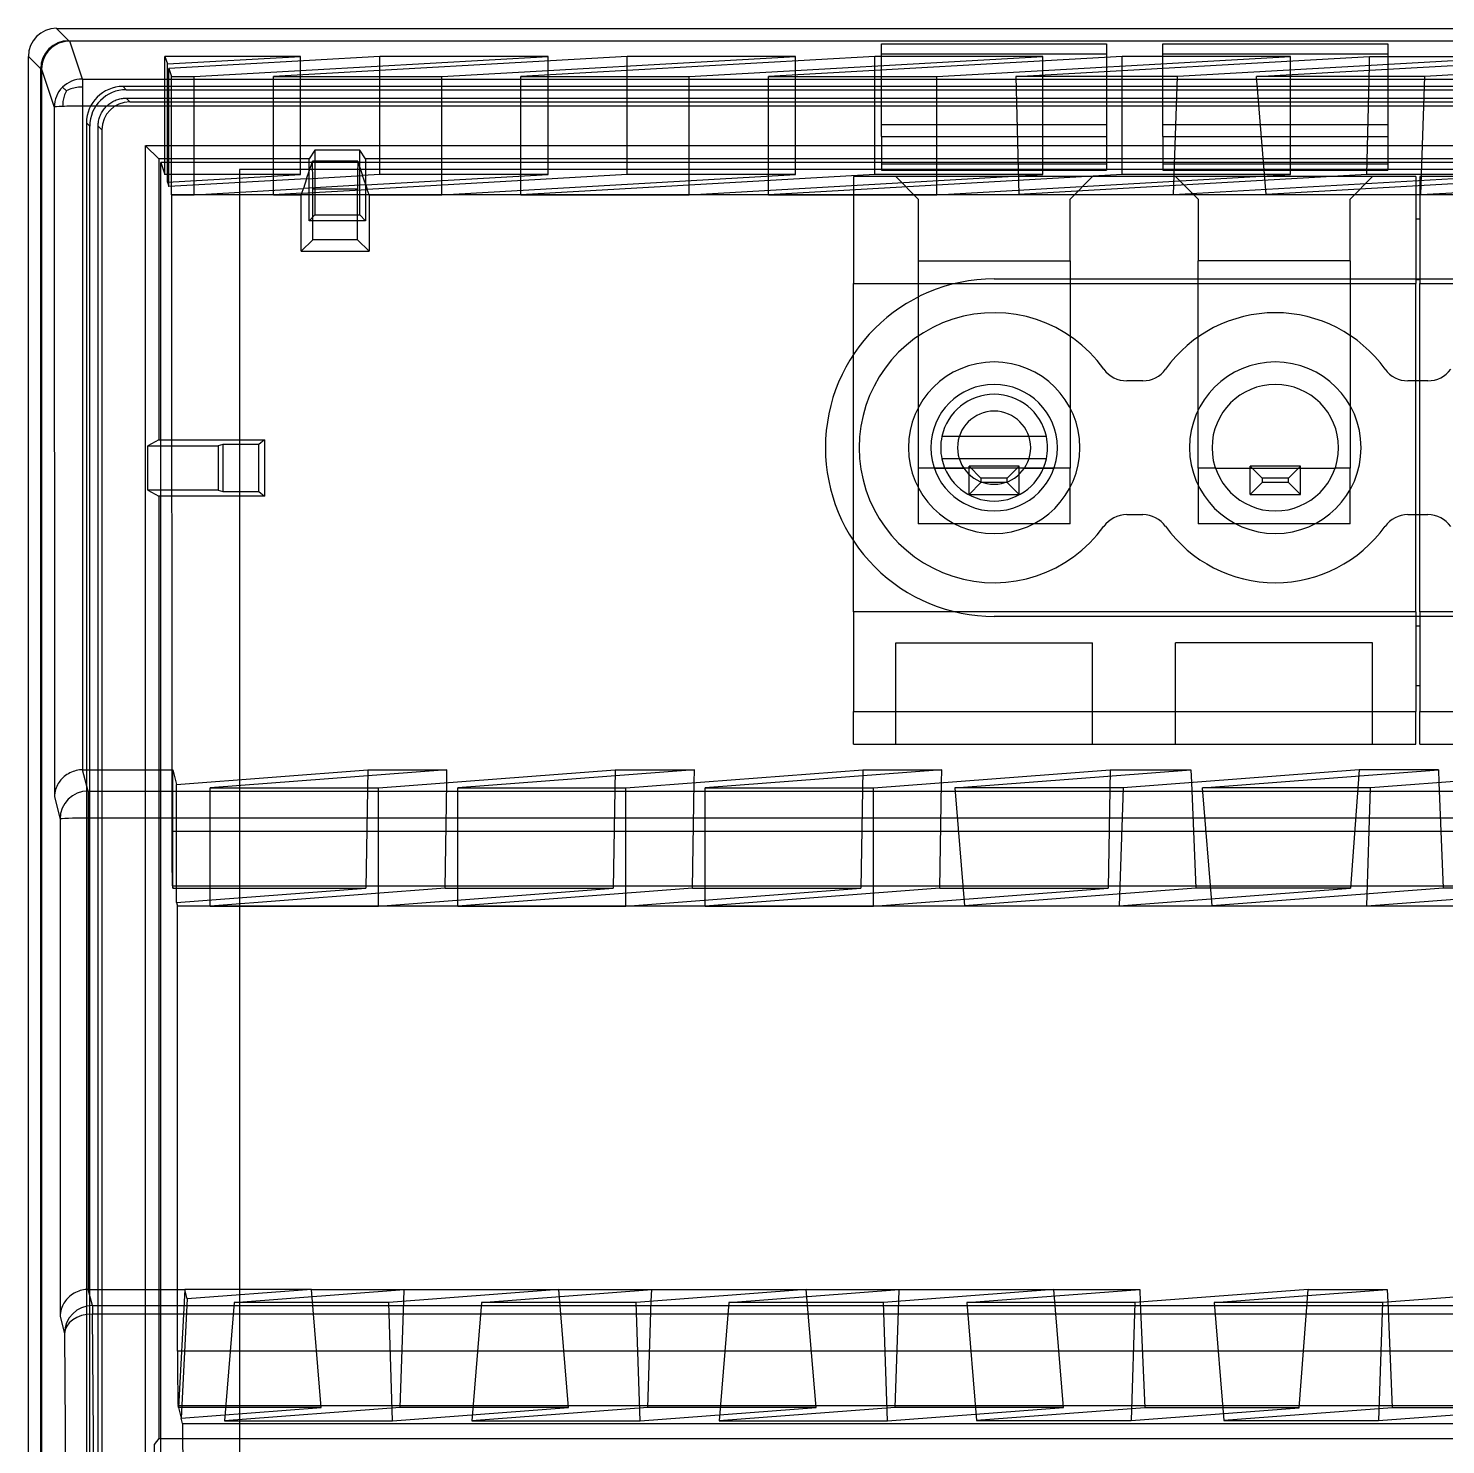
# Model space of a CAD drawing. Header units: millimetres. Extents: x 169.7 to 222.2, y -144 to -51.8.
# Drawn here: x 169.65 to 194.85, y -77.01 to -51.82 of the extents above; entities that cross this region are included whole.
import ezdxf

# ---------------------------------------------------------------- set-up
doc = ezdxf.new("R2010")
doc.units = ezdxf.units.MM
doc.layers.add('MAIN-1', color=7, linetype='Continuous')
doc.layers.add('MAIN-2', color=7, linetype='Continuous')

msp = doc.modelspace()

# ---------------------------------------------------------------- linework, layer by layer
at = {"layer": 'MAIN-1'}
for p, q in [((170.371, -52.042), (170.151, -51.822)), ((170.151, -51.822), (221.667, -51.822)), ((170.371, -52.042), (221.448, -52.042)), ((221.431, -52.05), (170.388, -52.05)), ((170.612, -52.723), (170.388, -52.05)), ((184.824, -52.282), (184.824, -52.095)), ((184.824, -52.095), (188.824, -52.095)), ((188.824, -52.095), (188.824, -52.282)), ((189.824, -52.282), (189.824, -52.095)), ((189.824, -52.095), (193.824, -52.095)), ((193.824, -52.095), (193.824, -52.282)), ((169.652, -52.322), (169.872, -52.542)), ((169.652, -81.395), (169.652, -52.322)), ((172.079, -52.321), (172.124, -52.456)), ((174.493, -52.321), (172.079, -52.321)), ((172.124, -52.456), (174.493, -52.321)), ((175.901, -52.321), (172.151, -52.535)), ((172.603, -52.68), (178.893, -52.321)), ((180.301, -52.321), (174.011, -52.68)), ((178.893, -52.321), (175.901, -52.321)), ((175.901, -52.492), (175.901, -52.321)), ((177.003, -52.68), (183.293, -52.321)), ((184.701, -52.321), (178.411, -52.68)), ((183.293, -52.321), (180.301, -52.321)), ((180.301, -52.492), (180.301, -52.321)), ((181.403, -52.68), (187.693, -52.321)), ((189.101, -52.321), (182.811, -52.68)), ((187.693, -52.321), (184.701, -52.321)), ((184.701, -52.492), (184.701, -52.321)), ((188.824, -52.282), (184.824, -52.282)), ((185.803, -52.68), (192.093, -52.321)), ((187.211, -52.68), (193.501, -52.321)), ((192.093, -52.321), (189.101, -52.321)), ((189.101, -52.492), (189.101, -52.321)), ((193.824, -52.282), (189.824, -52.282)), ((196.372, -52.321), (190.082, -52.68)), ((191.489, -52.68), (197.78, -52.321)), ((193.497, -52.485), (193.501, -52.321)), ((193.501, -52.321), (196.372, -52.321)), ((200.772, -52.321), (194.482, -52.68)), ((169.872, -141.118), (169.872, -52.542)), ((169.888, -52.551), (170.112, -53.224)), ((169.888, -52.551), (169.888, -141.11)), ((172.151, -52.535), (172.199, -52.68)), ((170.26, -52.87), (170.259, -52.87)), ((170.262, -52.872), (170.26, -52.87)), ((170.265, -52.875), (170.262, -52.872)), ((170.269, -52.878), (170.265, -52.875)), ((170.275, -52.883), (170.269, -52.878)), ((170.281, -52.889), (170.275, -52.883)), ((170.288, -52.895), (170.281, -52.889)), ((170.297, -52.903), (170.288, -52.895)), ((170.306, -52.912), (170.297, -52.903)), ((170.316, -52.922), (170.306, -52.912)), ((170.327, -52.932), (170.316, -52.922)), ((170.353, -52.92), (170.327, -52.932)), ((170.38, -52.909), (170.353, -52.92)), ((170.407, -52.9), (170.38, -52.909)), ((170.433, -52.891), (170.407, -52.9)), ((170.46, -52.884), (170.433, -52.891)), ((170.487, -52.878), (170.46, -52.884)), ((170.515, -52.874), (170.487, -52.878)), ((170.544, -52.871), (170.515, -52.874)), ((170.576, -52.869), (170.544, -52.871)), ((170.612, -52.868), (170.576, -52.869)), ((170.612, -52.723), (221.206, -52.723)), ((170.612, -52.723), (170.612, -52.868)), ((170.612, -52.868), (170.612, -53.206)), ((172.199, -52.68), (172.603, -52.68)), ((174.011, -52.68), (177.003, -52.68)), ((178.411, -52.68), (181.403, -52.68)), ((182.811, -52.68), (185.803, -52.68)), ((190.082, -52.68), (187.211, -52.68)), ((194.482, -52.68), (191.489, -52.68)), ((170.264, -53.149), (170.262, -53.178)), ((170.267, -53.122), (170.264, -53.149)), ((170.271, -53.097), (170.267, -53.122)), ((170.276, -53.073), (170.271, -53.097)), ((170.282, -53.05), (170.276, -53.073)), ((170.289, -53.026), (170.282, -53.05)), ((170.297, -53.002), (170.289, -53.026)), ((170.306, -52.979), (170.297, -53.002)), ((170.317, -52.955), (170.306, -52.979)), ((170.328, -52.933), (170.317, -52.955)), ((170.112, -53.223), (170.116, -65.49)), ((170.262, -53.178), (170.261, -53.211)), ((221.206, -53.206), (170.612, -53.206)), ((170.613, -53.206), (170.617, -65.007)), ((189.467, -58.09), (189.182, -58.09)), ((194.537, -58.09), (194.182, -58.09)), ((194.324, -60.469), (194.324, -58.09)), ((194.394, -60.469), (194.394, -58.09)), ((187.753, -59.079), (185.896, -59.079)), ((185.76, -59.643), (185.947, -59.643)), ((187.753, -59.479), (185.896, -59.479)), ((187.702, -59.643), (187.889, -59.643)), ((190.76, -59.643), (192.889, -59.643)), ((189.182, -60.469), (189.467, -60.469)), ((194.182, -60.469), (194.537, -60.469)), ((170.531, -65.015), (170.503, -65.02)), ((170.559, -65.01), (170.531, -65.015)), ((170.588, -65.008), (170.559, -65.01)), ((170.616, -65.007), (170.588, -65.008)), ((170.616, -65.007), (172.221, -65.007)), ((170.715, -65.384), (170.617, -65.007)), ((172.221, -65.007), (172.286, -65.266)), ((172.286, -65.266), (175.687, -65.007)), ((177.095, -65.007), (172.886, -65.328)), ((175.687, -65.007), (177.095, -65.007)), ((175.878, -65.328), (180.087, -65.007)), ((177.091, -65.235), (177.095, -65.007)), ((181.495, -65.007), (177.286, -65.328)), ((180.087, -65.007), (181.495, -65.007)), ((180.278, -65.328), (184.487, -65.007)), ((181.491, -65.235), (181.495, -65.007)), ((185.895, -65.007), (181.686, -65.328)), ((184.487, -65.007), (185.895, -65.007)), ((184.678, -65.328), (188.887, -65.007)), ((185.891, -65.235), (185.895, -65.007)), ((186.127, -65.327), (190.324, -65.007)), ((188.887, -65.007), (190.324, -65.007)), ((193.316, -65.007), (189.119, -65.327)), ((190.324, -65.007), (190.333, -65.234)), ((190.527, -65.327), (194.724, -65.007)), ((194.724, -65.007), (193.316, -65.007)), ((197.716, -65.007), (193.519, -65.327)), ((194.724, -65.007), (194.733, -65.234)), ((170.183, -65.252), (170.169, -65.276)), ((170.197, -65.229), (170.183, -65.252)), ((170.213, -65.207), (170.197, -65.229)), ((170.23, -65.186), (170.213, -65.207)), ((170.249, -65.165), (170.23, -65.186)), ((170.269, -65.145), (170.249, -65.165)), ((170.29, -65.126), (170.269, -65.145)), ((170.313, -65.108), (170.29, -65.126)), ((170.338, -65.091), (170.313, -65.108)), ((170.363, -65.076), (170.338, -65.091)), ((170.39, -65.061), (170.363, -65.076)), ((170.418, -65.048), (170.39, -65.061)), ((170.446, -65.037), (170.418, -65.048)), ((170.474, -65.028), (170.446, -65.037)), ((170.503, -65.02), (170.474, -65.028)), ((170.118, -65.455), (170.116, -65.49)), ((170.116, -65.49), (170.215, -65.884)), ((170.122, -65.421), (170.118, -65.455)), ((170.128, -65.389), (170.122, -65.421)), ((170.137, -65.358), (170.128, -65.389)), ((170.146, -65.329), (170.137, -65.358)), ((170.157, -65.302), (170.146, -65.329)), ((170.169, -65.276), (170.157, -65.302)), ((170.715, -65.384), (221.104, -65.384)), ((170.715, -65.384), (170.715, -65.867)), ((172.886, -65.328), (175.878, -65.328)), ((177.286, -65.328), (180.278, -65.328)), ((181.686, -65.328), (184.678, -65.328)), ((189.119, -65.327), (186.127, -65.327)), ((193.519, -65.327), (190.527, -65.327)), ((170.215, -65.884), (170.217, -74.73)), ((170.715, -65.867), (170.718, -74.246)), ((221.104, -65.867), (170.716, -65.867)), ((170.438, -74.331), (170.414, -74.348)), ((170.464, -74.315), (170.438, -74.331)), ((170.491, -74.301), (170.464, -74.315)), ((170.518, -74.288), (170.491, -74.301)), ((170.547, -74.277), (170.518, -74.288)), ((170.575, -74.267), (170.547, -74.277)), ((170.604, -74.26), (170.575, -74.267)), ((170.632, -74.254), (170.604, -74.26)), ((170.661, -74.25), (170.632, -74.254)), ((170.689, -74.247), (170.661, -74.25)), ((170.717, -74.246), (170.689, -74.247)), ((170.718, -74.246), (170.717, -74.246)), ((170.717, -74.246), (170.717, -74.246)), ((170.717, -74.246), (170.717, -74.246)), ((170.717, -74.246), (170.717, -74.246)), ((170.717, -74.246), (170.717, -74.246)), ((170.717, -74.246), (170.717, -74.246)), ((170.717, -74.246), (170.717, -74.246)), ((170.717, -74.246), (170.717, -74.246)), ((170.717, -74.246), (170.717, -74.246)), ((170.717, -74.246), (170.717, -74.246)), ((170.717, -74.246), (170.717, -74.246)), ((170.717, -74.246), (170.717, -74.246)), ((170.717, -74.246), (170.717, -74.246)), ((170.717, -74.246), (170.717, -74.246)), ((170.717, -74.246), (170.717, -74.246)), ((170.717, -74.246), (170.717, -74.246)), ((170.717, -74.246), (170.717, -74.246)), ((170.717, -74.246), (170.717, -74.246)), ((170.717, -74.246), (170.717, -74.246)), ((170.717, -74.246), (170.717, -74.246)), ((170.717, -74.246), (170.717, -74.246)), ((170.717, -74.246), (170.717, -74.246)), ((170.717, -74.246), (170.717, -74.246)), ((170.717, -74.246), (170.717, -74.246)), ((170.717, -74.246), (170.717, -74.246)), ((170.718, -74.246), (170.718, -74.246)), ((170.718, -74.246), (170.718, -74.246)), ((170.718, -74.246), (170.718, -74.246)), ((170.718, -74.246), (170.718, -74.246)), ((170.718, -74.246), (170.718, -74.246)), ((170.718, -74.246), (170.718, -74.246)), ((170.718, -74.246), (170.718, -74.246)), ((170.718, -74.246), (170.718, -74.246)), ((170.718, -74.246), (170.718, -74.246)), ((170.718, -74.246), (170.718, -74.246)), ((170.718, -74.246), (170.718, -74.246)), ((170.718, -74.246), (170.718, -74.246)), ((170.718, -74.246), (170.718, -74.246)), ((170.718, -74.246), (170.718, -74.246)), ((170.718, -74.246), (170.718, -74.246)), ((170.718, -74.246), (170.718, -74.246)), ((170.718, -74.246), (170.718, -74.246)), ((170.718, -74.246), (170.718, -74.246)), ((170.718, -74.246), (170.718, -74.246)), ((170.718, -74.246), (170.718, -74.246)), ((170.718, -74.246), (170.718, -74.246)), ((170.718, -74.246), (170.718, -74.246)), ((170.718, -74.246), (170.718, -74.246)), ((170.718, -74.246), (170.718, -74.246)), ((170.718, -74.246), (170.718, -74.246)), ((170.718, -74.246), (172.432, -74.246)), ((170.793, -74.533), (170.718, -74.246)), ((172.474, -74.415), (172.432, -74.246)), ((174.685, -74.246), (172.432, -74.246)), ((174.685, -74.246), (172.474, -74.415)), ((173.309, -74.477), (176.335, -74.246)), ((174.685, -74.246), (176.335, -74.246)), ((179.085, -74.246), (176.059, -74.477)), ((176.328, -74.456), (176.335, -74.246)), ((176.335, -74.246), (179.085, -74.246)), ((177.709, -74.477), (180.735, -74.246)), ((179.085, -74.246), (180.735, -74.246)), ((183.485, -74.246), (180.459, -74.477)), ((180.728, -74.456), (180.735, -74.246)), ((180.735, -74.246), (183.485, -74.246)), ((182.109, -74.477), (185.135, -74.246)), ((183.485, -74.246), (185.135, -74.246)), ((187.885, -74.246), (184.859, -74.477)), ((185.128, -74.456), (185.135, -74.246)), ((185.135, -74.246), (187.885, -74.246)), ((186.337, -74.481), (189.414, -74.246)), ((187.885, -74.246), (189.414, -74.246)), ((192.406, -74.246), (189.329, -74.481)), ((189.414, -74.246), (189.423, -74.473)), ((190.737, -74.481), (193.814, -74.246)), ((192.406, -74.246), (193.814, -74.246)), ((196.806, -74.246), (193.729, -74.481)), ((193.814, -74.246), (193.823, -74.473)), ((170.247, -74.568), (170.238, -74.597)), ((170.258, -74.541), (170.247, -74.568)), ((170.27, -74.516), (170.258, -74.541)), ((170.284, -74.492), (170.27, -74.516)), ((170.298, -74.469), (170.284, -74.492)), ((170.314, -74.447), (170.298, -74.469)), ((170.331, -74.426), (170.314, -74.447)), ((170.35, -74.405), (170.331, -74.426)), ((170.37, -74.385), (170.35, -74.405)), ((170.391, -74.366), (170.37, -74.385)), ((170.414, -74.348), (170.391, -74.366)), ((170.793, -74.533), (221.026, -74.533)), ((170.793, -74.533), (170.793, -74.685)), ((176.059, -74.477), (173.309, -74.477)), ((180.459, -74.477), (177.709, -74.477)), ((184.859, -74.477), (182.109, -74.477)), ((189.329, -74.481), (186.337, -74.481)), ((193.729, -74.481), (190.737, -74.481)), ((170.219, -74.694), (170.217, -74.73)), ((170.217, -74.73), (170.293, -75.032)), ((170.223, -74.661), (170.219, -74.694)), ((170.229, -74.628), (170.223, -74.661)), ((170.238, -74.597), (170.229, -74.628)), ((221.026, -74.685), (170.793, -74.685)), ((170.818, -77.644), (170.793, -74.685)), ((170.293, -75.032), (170.317, -77.846))]:
    msp.add_line(p, q, dxfattribs=at)
for centre, radius, start, end in [((186.824, -59.279), 1.525, 0, 180), ((191.824, -59.279), 1.525, 0, 180), ((186.824, -59.279), 1.125, 0, 180), ((191.824, -59.279), 1.125, 0, 180), ((186.824, -59.279), 0.95, 90, 167.8468), ((186.824, -59.279), 0.95, 12.1532, 90), ((186.824, -59.279), 0.95, 167.8468, 192.1532), ((186.824, -59.279), 0.95, 347.8468, 12.1532), ((186.824, -59.279), 1.525, 180, 0), ((186.824, -59.279), 1.125, 180, 0), ((191.824, -59.279), 1.525, 180, 0), ((191.824, -59.279), 1.125, 180, 0), ((186.824, -59.279), 0.95, 192.1532, 270), ((186.824, -59.279), 0.95, 270, 347.8468)]:
    msp.add_arc(centre, radius, start, end, dxfattribs=at)
for centre, major_axis, ratio, start_param, end_param in [((170.152, -52.322), (0.354, -0.354), 0.999315, 2.356537, 3.926648), ((170.372, -52.542), (-0.354, 0.354), 0.999315, -0.785056, 0.785056), ((170.388, -52.55), (-0.158, 0.475), 0.999619, -0.321575, 1.25115), ((170.612, -53.223), (0.474, 0.158), 0.999619, 2.034835, 2.819951), ((170.612, -53.223), (0.474, 0.158), 0.999619, 1.249221, 2.034835), ((170.612, -53.223), (-0.5, 0), 0.034899, -0.790922, -0.008732), ((170.612, -53.223), (-0.5, 0), 0.034899, -1.570807, -0.790922), ((186.824, -59.279), (-2.4, 0), 1, -2.519728, 0), ((191.824, -59.279), (-2.4, 0), 1, -2.519728, -0.621864), ((189.182, -57.59), (0, 0.5), 1, 2.192661, 3.141593), ((189.467, -57.59), (0, 0.5), 1, 3.141593, 4.090524), ((194.182, -57.59), (0, 0.5), 1, 2.192661, 3.141593), ((194.537, -57.59), (0, 0.5), 1, 3.141593, 4.090524), ((186.824, -59.279), (-2.4, 0), 1, 0, 2.519728), ((189.182, -60.969), (0, 0.5), 1, 0, 0.948932), ((189.467, -60.969), (0, 0.5), 1, -0.948932, 0), ((194.182, -60.969), (0, 0.5), 1, 0, 0.948932), ((194.537, -60.969), (0, 0.5), 1, -0.948932, 0), ((191.824, -59.279), (-2.4, 0), 1, 0.621864, 2.519728), ((170.715, -65.884), (0.485, 0.121), 0.999353, 1.32606, 2.896551), ((170.715, -65.884), (-0.5, 0), 0.034899, -1.573605, -0.008732), ((170.793, -75.032), (0.485, 0.121), 0.999353, 1.32606, 2.896551), ((170.793, -75.032), (-0.5, -0.004), 0.694646, -1.576535, -0.012131)]:
    msp.add_ellipse(centre, major_axis=major_axis, ratio=ratio, start_param=start_param, end_param=end_param, dxfattribs=at)
at = {"layer": 'MAIN-2'}
for p, q in [((172.079, -54.421), (172.079, -52.321)), ((174.493, -54.421), (174.493, -52.321)), ((178.893, -54.421), (178.893, -52.321)), ((183.293, -54.421), (183.293, -52.321)), ((184.824, -53.745), (184.824, -52.282)), ((187.693, -54.421), (187.693, -52.321)), ((188.824, -52.282), (188.824, -53.745)), ((189.824, -53.745), (189.824, -52.282)), ((192.093, -54.421), (192.093, -52.321)), ((193.824, -52.282), (193.824, -53.745)), ((172.124, -54.557), (172.124, -52.456)), ((172.151, -54.636), (172.151, -52.535)), ((175.901, -54.421), (175.901, -52.492)), ((180.301, -54.421), (180.301, -52.492)), ((184.701, -54.421), (184.701, -52.492)), ((189.101, -54.421), (189.101, -52.492)), ((193.45, -54.424), (193.497, -52.485)), ((171.335, -52.856), (171.392, -52.913)), ((220.484, -52.856), (171.335, -52.856)), ((171.392, -52.913), (220.427, -52.913)), ((172.199, -54.781), (172.199, -52.68)), ((172.603, -54.781), (172.603, -52.68)), ((174.011, -54.781), (174.011, -52.68)), ((177.003, -54.781), (177.003, -52.68)), ((178.411, -54.781), (178.411, -52.68)), ((181.403, -54.781), (181.403, -52.68)), ((182.811, -54.781), (182.811, -52.68)), ((185.803, -54.781), (185.803, -52.68)), ((187.211, -52.68), (187.261, -54.778)), ((190.011, -54.778), (190.082, -52.68)), ((191.661, -54.778), (191.489, -52.68)), ((194.411, -54.778), (194.482, -52.68)), ((171.064, -53.187), (171.081, -53.172)), ((171.081, -53.172), (171.099, -53.159)), ((171.099, -53.159), (171.117, -53.146)), ((171.117, -53.146), (171.136, -53.134)), ((171.136, -53.134), (171.155, -53.123)), ((171.155, -53.123), (171.175, -53.113)), ((171.175, -53.113), (171.195, -53.104)), ((171.195, -53.104), (171.216, -53.095)), ((171.216, -53.095), (171.237, -53.088)), ((171.237, -53.088), (171.258, -53.081)), ((171.258, -53.081), (171.279, -53.076)), ((171.279, -53.076), (171.301, -53.071)), ((171.301, -53.071), (171.323, -53.068)), ((171.323, -53.068), (171.346, -53.065)), ((171.346, -53.065), (171.369, -53.064)), ((171.369, -53.064), (171.392, -53.063)), ((171.392, -53.063), (220.427, -53.063)), ((171.458, -53.129), (171.392, -53.063)), ((171.458, -53.129), (220.361, -53.129)), ((170.911, -53.428), (170.917, -53.407)), ((170.917, -53.407), (170.925, -53.387)), ((170.925, -53.387), (170.933, -53.366)), ((170.933, -53.366), (170.942, -53.346)), ((170.942, -53.346), (170.952, -53.326)), ((170.952, -53.326), (170.963, -53.307)), ((170.963, -53.307), (170.975, -53.288)), ((170.975, -53.288), (170.988, -53.269)), ((170.988, -53.269), (171.002, -53.251)), ((171.002, -53.251), (171.016, -53.234)), ((171.016, -53.234), (171.031, -53.218)), ((171.031, -53.218), (171.047, -53.202)), ((171.047, -53.202), (171.064, -53.187)), ((170.685, -53.505), (170.685, -140.155)), ((170.743, -53.563), (170.685, -53.505)), ((170.743, -140.097), (170.743, -53.563)), ((170.893, -53.54), (170.895, -53.517)), ((170.893, -53.563), (170.893, -53.54)), ((170.893, -140.097), (170.893, -53.563)), ((170.893, -53.563), (170.958, -53.628)), ((170.895, -53.517), (170.897, -53.494)), ((170.897, -53.494), (170.901, -53.472)), ((170.901, -53.472), (170.905, -53.45)), ((170.905, -53.45), (170.911, -53.428)), ((170.958, -53.628), (170.958, -80.246)), ((184.824, -53.532), (188.824, -53.532)), ((189.824, -53.532), (193.824, -53.532)), ((171.737, -80.246), (171.737, -53.908)), ((171.737, -53.91), (171.97, -54.141)), ((171.739, -53.908), (220.082, -53.908)), ((184.824, -53.745), (184.824, -54.346)), ((184.824, -53.745), (188.824, -53.745)), ((188.824, -53.745), (188.824, -54.346)), ((189.824, -53.745), (189.824, -54.346)), ((189.824, -53.745), (193.824, -53.745)), ((193.824, -53.745), (193.824, -54.346)), ((174.644, -54.141), (171.97, -54.141)), ((171.97, -54.141), (171.97, -59.142)), ((174.745, -53.989), (174.644, -54.141)), ((174.644, -55.242), (174.644, -54.141)), ((175.545, -53.989), (174.745, -53.989)), ((174.745, -53.989), (174.745, -54.33)), ((175.647, -54.141), (175.545, -53.989)), ((175.545, -54.33), (175.545, -53.989)), ((216.172, -54.141), (175.647, -54.141)), ((175.647, -54.141), (175.647, -55.242)), ((174.696, -54.208), (172.008, -54.208)), ((172.008, -80.356), (172.008, -54.208)), ((172.008, -54.208), (172.079, -54.421)), ((174.493, -54.421), (172.079, -54.421)), ((172.124, -54.557), (174.493, -54.421)), ((218.409, -54.33), (173.409, -54.33)), ((173.409, -54.33), (173.409, -54.33)), ((173.409, -54.33), (173.409, -139.33)), ((174.6, -54.496), (174.696, -54.208)), ((174.704, -54.185), (174.696, -54.208)), ((175.518, -54.208), (174.696, -54.208)), ((175.51, -54.185), (174.704, -54.185)), ((175.51, -54.185), (174.704, -54.185)), ((174.745, -54.33), (174.745, -55.141)), ((175.518, -54.208), (175.51, -54.185)), ((216.187, -54.208), (175.518, -54.208)), ((175.518, -54.208), (175.595, -54.439)), ((175.545, -55.141), (175.545, -54.33)), ((175.901, -54.421), (175.595, -54.439)), ((175.651, -54.607), (178.893, -54.421)), ((180.301, -54.421), (175.677, -54.686)), ((178.893, -54.421), (175.901, -54.421)), ((177.003, -54.781), (183.293, -54.421)), ((184.701, -54.421), (178.411, -54.781)), ((183.293, -54.421), (180.301, -54.421)), ((181.403, -54.781), (187.693, -54.421)), ((189.101, -54.421), (182.811, -54.781)), ((187.693, -54.421), (184.701, -54.421)), ((184.824, -54.232), (188.824, -54.232)), ((184.824, -54.346), (188.824, -54.346)), ((185.803, -54.781), (192.093, -54.421)), ((193.45, -54.424), (187.261, -54.778)), ((192.093, -54.421), (189.101, -54.421)), ((189.824, -54.232), (193.824, -54.232)), ((189.824, -54.346), (193.824, -54.346)), ((190.011, -54.778), (196.2, -54.424)), ((197.85, -54.424), (191.661, -54.778)), ((196.2, -54.424), (193.45, -54.424)), ((194.411, -54.778), (200.6, -54.424)), ((172.124, -54.557), (172.151, -54.636)), ((174.6, -54.496), (172.151, -54.636)), ((172.603, -54.781), (174.542, -54.67)), ((174.515, -54.752), (174.542, -54.67)), ((174.515, -54.752), (175.677, -54.686)), ((174.6, -54.496), (174.542, -54.67)), ((175.651, -54.607), (174.542, -54.67)), ((174.6, -54.496), (175.595, -54.439)), ((174.708, -55.582), (174.708, -54.681)), ((175.506, -54.681), (174.708, -54.681)), ((175.506, -55.582), (175.506, -54.681)), ((175.651, -54.607), (175.595, -54.439)), ((175.651, -54.607), (175.677, -54.686)), ((175.709, -54.781), (175.677, -54.686)), ((184.324, -54.459), (184.324, -54.459)), ((184.324, -54.459), (184.324, -56.359)), ((194.324, -54.459), (184.324, -54.459)), ((185.074, -54.459), (185.074, -54.459)), ((185.474, -54.859), (185.074, -54.459)), ((188.575, -54.459), (188.175, -54.859)), ((188.575, -54.459), (188.575, -54.459)), ((190.052, -54.459), (190.052, -54.459)), ((190.452, -54.859), (190.052, -54.459)), ((193.554, -54.459), (193.154, -54.859)), ((193.554, -54.459), (193.554, -54.459)), ((194.324, -54.459), (194.324, -54.459)), ((194.324, -54.459), (194.324, -56.359)), ((194.394, -54.459), (194.394, -56.359)), ((194.394, -54.459), (194.394, -54.459)), ((204.394, -54.459), (194.394, -54.459)), ((172.199, -54.781), (172.2, -54.783)), ((172.199, -54.781), (172.603, -54.781)), ((172.2, -54.783), (172.203, -66.105)), ((174.504, -54.783), (172.2, -54.783)), ((174.515, -54.752), (174.011, -54.781)), ((174.011, -54.781), (174.505, -54.781)), ((174.504, -54.783), (174.505, -54.781)), ((174.504, -55.786), (174.504, -54.783)), ((174.515, -54.752), (174.505, -54.781)), ((175.709, -54.781), (174.505, -54.781)), ((175.709, -54.781), (175.71, -54.783)), ((175.709, -54.781), (177.003, -54.781)), ((175.71, -54.783), (175.71, -55.786)), ((216.091, -54.783), (175.71, -54.783)), ((178.411, -54.781), (181.403, -54.781)), ((182.811, -54.781), (185.803, -54.781)), ((185.474, -54.859), (185.474, -54.859)), ((185.474, -54.859), (185.474, -55.959)), ((187.261, -54.778), (190.011, -54.778)), ((188.175, -54.859), (188.175, -54.859)), ((188.175, -55.959), (188.175, -54.859)), ((190.452, -54.859), (190.452, -55.959)), ((190.452, -54.859), (190.452, -54.859)), ((191.661, -54.778), (194.411, -54.778)), ((193.154, -55.959), (193.154, -54.859)), ((193.154, -54.859), (193.154, -54.859)), ((174.644, -55.242), (174.745, -55.141)), ((174.745, -55.141), (175.545, -55.141)), ((175.545, -55.141), (175.647, -55.242)), ((175.647, -55.242), (174.644, -55.242)), ((194.324, -55.209), (194.324, -55.209)), ((194.324, -55.209), (194.394, -55.209)), ((194.394, -55.209), (194.394, -55.209)), ((174.708, -55.582), (174.504, -55.786)), ((175.506, -55.582), (174.708, -55.582)), ((175.71, -55.786), (175.506, -55.582)), ((174.504, -55.786), (175.71, -55.786)), ((185.474, -55.959), (185.474, -59.643)), ((185.474, -55.959), (188.175, -55.959)), ((188.175, -55.959), (188.175, -59.643)), ((190.452, -59.643), (190.452, -55.959)), ((193.154, -55.959), (190.452, -55.959)), ((193.154, -55.959), (193.154, -59.643)), ((184.324, -62.199), (184.324, -56.359)), ((184.324, -56.359), (194.324, -56.359)), ((186.824, -56.279), (186.824, -56.279)), ((186.824, -56.279), (201.894, -56.279)), ((194.324, -56.289), (194.324, -56.289)), ((194.324, -56.289), (194.394, -56.289)), ((194.324, -58.09), (194.324, -56.359)), ((194.394, -56.289), (194.394, -56.289)), ((194.394, -58.09), (194.394, -56.359)), ((194.394, -56.359), (204.394, -56.359)), ((188.775, -57.881), (188.775, -57.881)), ((189.874, -57.881), (189.874, -57.881)), ((193.775, -57.881), (193.775, -57.881)), ((189.182, -58.09), (189.182, -58.09)), ((189.467, -58.09), (189.467, -58.09)), ((194.182, -58.09), (194.182, -58.09)), ((194.537, -58.09), (194.537, -58.09)), ((171.97, -59.142), (171.777, -59.245)), ((171.97, -59.142), (173.85, -59.142)), ((173.109, -59.223), (173.026, -59.245)), ((173.409, -59.223), (173.109, -59.223)), ((173.109, -59.223), (173.109, -60.059)), ((173.748, -59.223), (173.409, -59.223)), ((173.85, -59.142), (173.748, -59.223)), ((173.748, -60.059), (173.748, -59.223)), ((173.85, -59.142), (173.85, -60.14)), ((185.896, -59.079), (185.896, -59.079)), ((187.753, -59.079), (187.753, -59.079)), ((171.777, -60.037), (171.777, -59.245)), ((171.777, -59.245), (173.026, -59.245)), ((173.026, -59.245), (173.026, -60.037)), ((188.175, -59.643), (185.474, -59.643)), ((185.474, -59.643), (185.474, -59.643)), ((185.474, -59.643), (185.474, -60.634)), ((185.76, -59.643), (185.76, -59.643)), ((185.896, -59.479), (185.896, -59.479)), ((185.947, -59.643), (186.285, -59.643)), ((186.285, -59.643), (186.285, -59.643)), ((186.379, -60.109), (186.379, -59.609)), ((187.269, -59.609), (186.379, -59.609)), ((186.379, -59.609), (186.379, -59.609)), ((186.379, -59.609), (186.589, -59.819)), ((187.059, -59.819), (187.269, -59.609)), ((187.269, -60.109), (187.269, -59.609)), ((187.269, -59.609), (187.269, -59.609)), ((187.364, -59.643), (187.364, -59.643)), ((187.364, -59.643), (187.702, -59.643)), ((187.753, -59.479), (187.753, -59.479)), ((187.889, -59.643), (187.889, -59.643)), ((188.175, -60.634), (188.175, -59.643)), ((188.175, -59.643), (188.175, -59.643)), ((190.76, -59.643), (190.452, -59.643)), ((190.452, -59.643), (190.452, -59.643)), ((190.452, -59.643), (190.452, -60.634)), ((190.76, -59.643), (190.76, -59.643)), ((191.379, -60.109), (191.379, -59.609)), ((192.269, -59.609), (191.379, -59.609)), ((191.379, -59.609), (191.379, -59.609)), ((191.379, -59.609), (191.589, -59.819)), ((192.059, -59.819), (192.269, -59.609)), ((192.269, -60.109), (192.269, -59.609)), ((192.269, -59.609), (192.269, -59.609)), ((192.889, -59.643), (192.889, -59.643)), ((193.154, -59.643), (192.889, -59.643)), ((193.154, -60.634), (193.154, -59.643)), ((193.154, -59.643), (193.154, -59.643)), ((186.379, -60.109), (186.589, -59.899)), ((186.589, -59.819), (186.589, -59.899)), ((187.059, -59.819), (186.589, -59.819)), ((187.059, -59.899), (186.589, -59.899)), ((187.059, -59.899), (187.059, -59.819)), ((187.269, -60.109), (187.059, -59.899)), ((191.379, -60.109), (191.589, -59.899)), ((191.589, -59.819), (191.589, -59.899)), ((192.059, -59.819), (191.589, -59.819)), ((192.059, -59.899), (191.589, -59.899)), ((192.059, -59.899), (192.059, -59.819)), ((192.269, -60.109), (192.059, -59.899)), ((171.777, -60.037), (171.97, -60.14)), ((173.026, -60.037), (171.777, -60.037)), ((171.97, -60.14), (171.97, -76.898)), ((173.85, -60.14), (171.97, -60.14)), ((173.026, -60.037), (173.109, -60.059)), ((173.109, -60.059), (173.409, -60.059)), ((173.409, -60.059), (173.748, -60.059)), ((173.748, -60.059), (173.85, -60.14)), ((186.379, -60.109), (187.269, -60.109)), ((186.379, -60.109), (186.379, -60.109)), ((187.269, -60.109), (187.269, -60.109)), ((191.379, -60.109), (192.269, -60.109)), ((191.379, -60.109), (191.379, -60.109)), ((192.269, -60.109), (192.269, -60.109)), ((189.182, -60.469), (189.182, -60.469)), ((189.467, -60.469), (189.467, -60.469)), ((194.182, -60.469), (194.182, -60.469)), ((194.324, -62.199), (194.324, -60.469)), ((194.394, -62.199), (194.394, -60.469)), ((194.537, -60.469), (194.537, -60.469)), ((188.175, -60.634), (185.474, -60.634)), ((185.474, -60.634), (185.474, -60.634)), ((188.175, -60.634), (188.175, -60.634)), ((188.775, -60.677), (188.775, -60.677)), ((189.874, -60.677), (189.874, -60.677)), ((190.452, -60.634), (190.452, -60.634)), ((193.154, -60.634), (190.452, -60.634)), ((193.154, -60.634), (193.154, -60.634)), ((193.775, -60.677), (193.775, -60.677)), ((184.324, -62.199), (184.324, -63.971)), ((194.324, -62.199), (184.324, -62.199)), ((194.324, -62.199), (194.324, -63.971)), ((194.394, -62.199), (194.394, -63.971)), ((204.394, -62.199), (194.394, -62.199)), ((201.894, -62.279), (186.824, -62.279)), ((186.824, -62.279), (186.824, -62.279)), ((194.324, -62.449), (194.324, -62.449)), ((194.324, -62.449), (194.394, -62.449)), ((194.394, -62.449), (194.394, -62.449)), ((185.074, -62.749), (188.575, -62.749)), ((185.074, -62.749), (185.074, -62.749)), ((185.074, -64.549), (185.074, -62.749)), ((188.575, -62.749), (188.575, -62.749)), ((188.575, -64.549), (188.575, -62.749)), ((190.052, -62.749), (190.052, -62.749)), ((193.554, -62.749), (190.052, -62.749)), ((190.052, -64.549), (190.052, -62.749)), ((193.554, -62.749), (193.554, -62.749)), ((193.554, -64.549), (193.554, -62.749)), ((194.324, -63.509), (194.324, -63.509)), ((194.324, -63.509), (194.394, -63.509)), ((194.394, -63.509), (194.394, -63.509)), ((184.324, -64.549), (184.324, -63.971)), ((184.324, -63.971), (194.324, -63.971)), ((194.324, -64.549), (194.324, -63.971)), ((194.394, -64.549), (194.394, -63.971)), ((194.394, -63.971), (204.394, -63.971)), ((184.324, -64.549), (194.324, -64.549)), ((184.324, -64.549), (184.324, -64.549)), ((185.074, -64.549), (185.074, -64.549)), ((188.575, -64.549), (188.575, -64.549)), ((190.052, -64.549), (190.052, -64.549)), ((193.554, -64.549), (193.554, -64.549)), ((194.324, -64.549), (194.324, -64.549)), ((194.394, -64.549), (194.394, -64.549)), ((194.394, -64.549), (204.394, -64.549)), ((172.222, -67.111), (172.221, -65.007)), ((175.687, -65.007), (175.653, -67.111)), ((180.087, -65.007), (180.053, -67.111)), ((184.487, -65.007), (184.453, -67.111)), ((188.887, -65.007), (188.853, -67.111)), ((193.316, -65.007), (193.161, -67.111)), ((172.286, -67.367), (172.286, -65.266)), ((177.061, -67.111), (177.091, -65.235)), ((181.461, -67.111), (181.491, -65.235)), ((185.861, -67.111), (185.891, -65.235)), ((190.333, -65.234), (190.411, -67.111)), ((194.733, -65.234), (194.811, -67.111)), ((172.886, -67.429), (172.886, -65.328)), ((175.878, -67.429), (175.878, -65.328)), ((177.286, -67.429), (177.286, -65.328)), ((180.278, -67.429), (180.278, -65.328)), ((181.686, -67.429), (181.686, -65.328)), ((184.678, -67.429), (184.678, -65.328)), ((186.127, -65.327), (186.299, -67.424)), ((189.119, -65.327), (189.049, -67.424)), ((190.699, -67.424), (190.527, -65.327)), ((193.449, -67.424), (193.519, -65.327)), ((219.616, -66.105), (172.203, -66.105)), ((172.212, -67.07), (172.222, -67.111)), ((172.212, -67.07), (219.607, -67.07)), ((172.222, -67.111), (175.653, -67.111)), ((172.286, -67.367), (175.653, -67.111)), ((177.061, -67.111), (172.886, -67.429)), ((175.878, -67.429), (180.053, -67.111)), ((177.061, -67.111), (180.053, -67.111)), ((181.461, -67.111), (177.286, -67.429)), ((180.278, -67.429), (184.453, -67.111)), ((181.461, -67.111), (184.453, -67.111)), ((185.861, -67.111), (181.686, -67.429)), ((184.678, -67.429), (188.853, -67.111)), ((185.861, -67.111), (188.853, -67.111)), ((190.411, -67.111), (186.299, -67.424)), ((189.049, -67.424), (193.161, -67.111)), ((193.161, -67.111), (190.411, -67.111)), ((194.811, -67.111), (190.699, -67.424)), ((193.449, -67.424), (197.561, -67.111)), ((197.561, -67.111), (194.811, -67.111)), ((172.286, -67.367), (172.302, -67.431)), ((172.304, -75.345), (172.302, -67.431)), ((219.517, -67.431), (172.302, -67.431)), ((172.886, -67.429), (175.878, -67.429)), ((177.286, -67.429), (180.278, -67.429)), ((181.686, -67.429), (184.678, -67.429)), ((186.299, -67.424), (189.049, -67.424)), ((190.699, -67.424), (193.449, -67.424)), ((172.432, -74.246), (172.321, -76.344)), ((174.857, -76.344), (174.685, -74.246)), ((179.257, -76.344), (179.085, -74.246)), ((183.657, -76.344), (183.485, -74.246)), ((188.057, -76.344), (187.885, -74.246)), ((192.251, -76.35), (192.406, -74.246)), ((172.474, -74.415), (172.369, -76.533)), ((173.309, -74.477), (173.137, -76.582)), ((176.129, -76.582), (176.059, -74.477)), ((176.264, -76.344), (176.328, -74.456)), ((177.709, -74.477), (177.537, -76.582)), ((180.529, -76.582), (180.459, -74.477)), ((180.664, -76.344), (180.728, -74.456)), ((182.109, -74.477), (181.937, -76.582)), ((184.929, -76.582), (184.859, -74.477)), ((185.064, -76.344), (185.128, -74.456)), ((186.337, -74.481), (186.509, -76.578)), ((189.329, -74.481), (189.259, -76.578)), ((189.423, -74.473), (189.501, -76.35)), ((190.737, -74.481), (190.909, -76.578)), ((193.729, -74.481), (193.659, -76.578)), ((193.823, -74.473), (193.901, -76.35)), ((219.515, -75.345), (172.304, -75.345)), ((172.321, -76.344), (172.313, -76.309)), ((172.313, -76.309), (219.506, -76.309)), ((172.321, -76.344), (172.369, -76.533)), ((174.857, -76.344), (172.321, -76.344)), ((172.369, -76.533), (174.857, -76.344)), ((176.264, -76.344), (173.137, -76.582)), ((176.129, -76.582), (179.257, -76.344)), ((179.257, -76.344), (176.264, -76.344)), ((180.664, -76.344), (177.537, -76.582)), ((180.529, -76.582), (183.657, -76.344)), ((183.657, -76.344), (180.664, -76.344)), ((185.064, -76.344), (181.937, -76.582)), ((184.929, -76.582), (188.057, -76.344)), ((188.057, -76.344), (185.064, -76.344)), ((189.501, -76.35), (186.509, -76.578)), ((189.259, -76.578), (192.251, -76.35)), ((192.251, -76.35), (189.501, -76.35)), ((193.901, -76.35), (190.909, -76.578)), ((193.659, -76.578), (196.651, -76.35)), ((196.651, -76.35), (193.901, -76.35)), ((172.392, -76.628), (172.369, -76.533)), ((173.137, -76.582), (176.129, -76.582)), ((177.537, -76.582), (180.529, -76.582)), ((181.937, -76.582), (184.929, -76.582)), ((186.509, -76.578), (189.259, -76.578)), ((190.909, -76.578), (193.659, -76.578)), ((172.392, -76.628), (172.403, -77.932)), ((172.392, -76.628), (219.427, -76.628)), ((171.97, -76.898), (171.889, -77.006)), ((171.889, -77.006), (171.889, -81.448)), ((171.97, -76.898), (219.848, -76.898))]:
    msp.add_line(p, q, dxfattribs=at)
for start, end in [(90, 270), (270, 90)]:
    msp.add_arc((186.824, -59.279), 0.65, start, end, dxfattribs=at)
for centre, major_axis, ratio, start_param, end_param in [((171.335, -53.506), (0.46, -0.46), 0.999315, 2.356417, 3.926648), ((171.393, -53.563), (-0.46, 0.46), 0.999315, -0.785176, 0.785056), ((171.458, -53.629), (0.354, -0.354), 0.999315, 2.356529, 3.926657), ((171.335, -53.506), (0.46, -0.46), 0.999315, -2.356537, -2.356493), ((171.393, -53.563), (-0.46, 0.46), 0.999315, 0.785056, 0.785157), ((174.704, -54.685), (0, 0.5), 0.008726, -1.562069, -0.000047), ((174.704, -54.685), (0, 0.5), 0.008726, -0.000047, 0.026181), ((175.51, -54.685), (0, -0.5), 0.008726, -3.141546, -1.579524), ((175.51, -54.685), (0, -0.5), 0.008726, 3.115412, 3.14164), ((186.824, -59.279), (0, 3), 1, 0, 1.570796), ((186.824, -59.279), (0, 3), 1, 1.570796, 3.141593), ((172.212, -66.07), (0, 1), 0.008727, 1.605395, 3.106687), ((172.313, -75.31), (0, -1), 0.008727, -1.535898, -0.031195)]:
    msp.add_ellipse(centre, major_axis=major_axis, ratio=ratio, start_param=start_param, end_param=end_param, dxfattribs=at)

doc.saveas('drawing.dxf')
